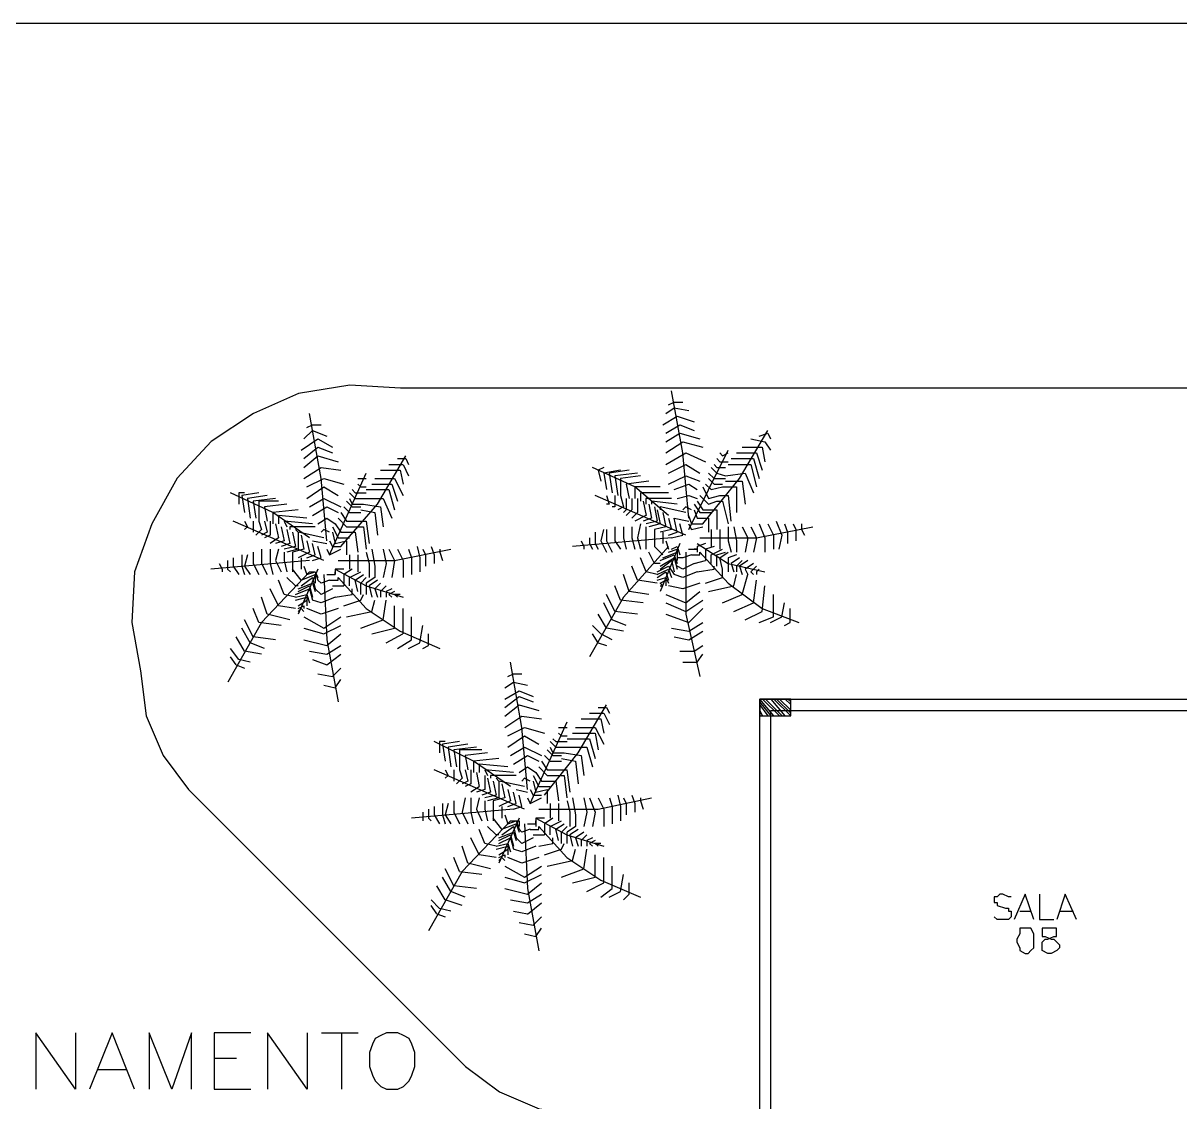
# Model space of a CAD drawing. Header units: millimetres. Extents: x -369 to -70, y -1414 to -1185.
# Drawn here: x -255.47 to -241.63, y -1275.15 to -1262.24 of the extents above; entities that cross this region are included whole.
import ezdxf

# ---------------------------------------------------------------- set-up
doc = ezdxf.new("R2010")
doc.units = ezdxf.units.MM
doc.header["$MEASUREMENT"] = 0
for name, color, linetype in [('10', 10, 'Continuous'), ('12', 12, 'Continuous'), ('2', 2, 'Continuous'), ('50', 50, 'Continuous'), ('64', 64, 'Continuous')]:
    doc.layers.add(name, color=color, linetype=linetype)

msp = doc.modelspace()

# ---------------------------------------------------------------- linework, layer by layer
at = {"layer": '10'}
for points in [[(-246.66, -1270.33), (-240.365, -1270.33)], [(-246.656, -1293.033), (-246.656, -1270.33)], [(-246.524, -1275.473), (-246.524, -1270.466)], [(-246.524, -1270.466), (-240.533, -1270.466)]]:
    msp.add_lwpolyline(points, dxfattribs=at)
at = {"layer": '12'}
for points in [[(-246.488, -1270.53), (-246.656, -1270.33)], [(-246.284, -1270.53), (-246.284, -1270.33), (-246.656, -1270.33), (-246.656, -1270.53), (-246.284, -1270.53)], [(-246.42, -1270.53), (-246.624, -1270.33)], [(-246.388, -1270.53), (-246.588, -1270.33)], [(-246.352, -1270.53), (-246.52, -1270.33)], [(-246.284, -1270.53), (-246.488, -1270.33)], [(-246.284, -1270.498), (-246.456, -1270.33)], [(-246.284, -1270.462), (-246.42, -1270.33)], [(-246.284, -1270.394), (-246.352, -1270.33)], [(-246.284, -1270.362), (-246.32, -1270.33)], [(-246.52, -1270.53), (-246.656, -1270.362)], [(-246.556, -1270.53), (-246.656, -1270.394)], [(-246.624, -1270.53), (-246.656, -1270.462)], [(-246.656, -1270.53), (-246.656, -1270.498)]]:
    msp.add_lwpolyline(points, dxfattribs=at)
at = {"layer": '2'}
for points in [[(-257.078, -1262.241), (-226.694, -1262.241)], [(-226.694, -1266.609), (-250.956, -1266.609), (-250.956, -1266.609), (-251.563, -1266.573), (-252.175, -1266.673), (-252.714, -1266.913), (-253.222, -1267.249), (-253.629, -1267.688), (-253.933, -1268.232), (-254.137, -1268.807), (-254.169, -1269.415), (-254.069, -1269.99)], [(-254.069, -1269.99), (-254.001, -1270.53), (-253.797, -1271.005), (-253.493, -1271.413)], [(-250.176, -1274.726), (-253.493, -1271.413)], [(-250.176, -1274.726), (-249.769, -1275.03), (-249.297, -1275.234), (-248.754, -1275.302)]]:
    msp.add_lwpolyline(points, dxfattribs=at)
at = {"layer": '50'}
for points in [[(-243.646, -1272.696), (-243.678, -1272.696), (-243.746, -1272.664), (-243.782, -1272.664), (-243.814, -1272.696), (-243.85, -1272.696), (-243.85, -1272.732), (-243.85, -1272.764), (-243.814, -1272.764), (-243.814, -1272.8), (-243.714, -1272.832), (-243.678, -1272.832), (-243.678, -1272.868), (-243.646, -1272.868), (-243.646, -1272.936), (-243.678, -1272.968), (-243.746, -1272.968), (-243.782, -1272.968), (-243.814, -1272.968), (-243.85, -1272.936)], [(-243.375, -1272.968), (-243.479, -1272.664), (-243.479, -1272.664), (-243.61, -1272.968)], [(-243.307, -1272.664), (-243.307, -1272.968), (-243.139, -1272.968)], [(-242.867, -1272.968), (-243.003, -1272.664), (-243.003, -1272.664), (-243.103, -1272.968)], [(-243.546, -1272.868), (-243.411, -1272.868)], [(-243.071, -1272.868), (-242.903, -1272.868)], [(-243.479, -1273.072), (-243.546, -1273.072), (-243.546, -1273.14), (-243.578, -1273.203), (-243.578, -1273.239), (-243.546, -1273.307), (-243.546, -1273.339), (-243.479, -1273.375), (-243.443, -1273.375), (-243.411, -1273.339), (-243.375, -1273.307), (-243.375, -1273.239), (-243.375, -1273.203), (-243.375, -1273.14), (-243.411, -1273.072), (-243.443, -1273.072), (-243.479, -1273.072)], [(-243.207, -1273.072), (-243.275, -1273.072), (-243.275, -1273.104), (-243.275, -1273.14), (-243.275, -1273.171), (-243.239, -1273.171), (-243.171, -1273.203), (-243.139, -1273.203), (-243.103, -1273.239), (-243.071, -1273.271), (-243.071, -1273.307), (-243.103, -1273.339), (-243.171, -1273.375), (-243.207, -1273.375), (-243.275, -1273.339), (-243.275, -1273.307), (-243.275, -1273.271), (-243.275, -1273.239), (-243.239, -1273.203), (-243.207, -1273.203), (-243.139, -1273.171), (-243.107, -1273.171), (-243.107, -1273.14), (-243.107, -1273.104), (-243.107, -1273.072), (-243.171, -1273.072), (-243.207, -1273.072)], [(-254.844, -1274.322), (-254.844, -1274.998), (-254.844, -1274.998), (-255.32, -1274.322), (-255.32, -1274.322), (-255.32, -1274.998)], [(-254.137, -1274.998), (-254.405, -1274.322), (-254.405, -1274.322), (-254.676, -1274.998)], [(-253.457, -1274.998), (-253.457, -1274.322), (-253.457, -1274.322), (-253.693, -1274.998), (-253.693, -1274.998), (-253.965, -1274.322), (-253.965, -1274.322), (-253.965, -1274.998)], [(-252.746, -1274.322), (-253.186, -1274.322), (-253.186, -1274.322), (-253.186, -1274.998)], [(-252.071, -1274.322), (-252.071, -1274.998), (-252.071, -1274.998), (-252.546, -1274.322), (-252.546, -1274.322), (-252.546, -1274.998)], [(-251.903, -1274.322), (-251.463, -1274.322)], [(-251.663, -1274.322), (-251.663, -1274.998)], [(-251.124, -1274.322), (-251.192, -1274.354), (-251.259, -1274.39), (-251.291, -1274.458), (-251.327, -1274.558), (-251.327, -1274.726), (-251.291, -1274.83), (-251.259, -1274.898), (-251.192, -1274.966), (-251.124, -1274.998), (-250.988, -1274.998), (-250.92, -1274.966), (-250.852, -1274.898), (-250.82, -1274.83), (-250.784, -1274.726), (-250.784, -1274.558), (-250.82, -1274.458), (-250.852, -1274.39), (-250.92, -1274.354), (-250.988, -1274.322), (-251.124, -1274.322)], [(-253.186, -1274.626), (-252.918, -1274.626)], [(-254.576, -1274.762), (-254.237, -1274.762)], [(-253.186, -1274.998), (-252.746, -1274.998)]]:
    msp.add_lwpolyline(points, dxfattribs=at)
at = {"layer": '64'}
for points in [[(-247.507, -1268.164), (-247.575, -1267.385), (-247.711, -1266.641)], [(-247.779, -1266.913), (-247.679, -1266.845), (-247.507, -1266.877)], [(-247.747, -1266.809), (-247.679, -1266.777), (-247.679, -1266.777), (-247.575, -1266.777)], [(-251.839, -1268.436), (-251.907, -1267.692), (-252.043, -1266.913)], [(-247.815, -1267.049), (-247.643, -1266.945)], [(-247.643, -1266.945), (-247.443, -1267.013)], [(-252.111, -1267.217), (-252.007, -1267.117), (-251.839, -1267.185)], [(-252.075, -1267.081), (-252.007, -1267.049), (-252.007, -1267.049), (-251.907, -1267.049)], [(-247.779, -1267.149), (-247.611, -1267.049)], [(-247.779, -1267.253), (-247.611, -1267.149)], [(-247.611, -1267.049), (-247.443, -1267.117)], [(-247.611, -1267.149), (-247.375, -1267.217)], [(-247.339, -1268.232), (-246.899, -1267.692), (-246.56, -1267.117)], [(-246.664, -1267.185), (-246.56, -1267.149)], [(-246.56, -1267.149), (-246.528, -1267.217)], [(-252.143, -1267.353), (-251.943, -1267.217)], [(-251.943, -1267.217), (-251.771, -1267.317)], [(-247.779, -1267.385), (-247.575, -1267.253)], [(-247.575, -1267.253), (-247.339, -1267.317)], [(-246.764, -1267.217), (-246.596, -1267.253)], [(-246.596, -1267.253), (-246.528, -1267.353)], [(-252.111, -1267.453), (-251.943, -1267.317)], [(-252.111, -1267.557), (-251.943, -1267.421)], [(-251.943, -1267.317), (-251.771, -1267.385)], [(-251.943, -1267.421), (-251.703, -1267.489)], [(-251.671, -1268.504), (-251.232, -1267.996), (-250.892, -1267.421)], [(-247.779, -1267.521), (-247.543, -1267.385)], [(-247.543, -1267.385), (-247.307, -1267.489)], [(-247.507, -1268.3), (-247.035, -1267.353)], [(-247.135, -1267.385), (-247.103, -1267.421)], [(-247.103, -1267.421), (-247.035, -1267.385)], [(-246.935, -1267.385), (-246.696, -1267.385)], [(-246.867, -1267.317), (-246.628, -1267.317)], [(-246.696, -1267.385), (-246.628, -1267.589)], [(-246.628, -1267.317), (-246.596, -1267.489)], [(-252.111, -1267.692), (-251.907, -1267.557)], [(-251.907, -1267.557), (-251.671, -1267.589)], [(-251.096, -1267.521), (-250.928, -1267.521)], [(-250.992, -1267.453), (-250.892, -1267.453)], [(-250.924, -1267.521), (-250.86, -1267.657)], [(-250.892, -1267.453), (-250.86, -1267.521)], [(-247.747, -1268.132), (-248.15, -1267.792), (-248.658, -1267.557)], [(-248.522, -1267.557), (-248.59, -1267.589), (-248.59, -1267.589), (-248.558, -1267.724)], [(-247.747, -1267.625), (-247.543, -1267.521)], [(-247.543, -1267.521), (-247.375, -1267.625)], [(-247.239, -1267.557), (-247.171, -1267.625)], [(-247.203, -1267.521), (-247.171, -1267.557)], [(-247.171, -1267.453), (-247.135, -1267.489)], [(-247.171, -1267.557), (-247.067, -1267.557)], [(-247.135, -1267.489), (-247.035, -1267.489)], [(-247.035, -1267.521), (-246.764, -1267.521)], [(-246.999, -1267.453), (-246.732, -1267.453)], [(-246.764, -1267.521), (-246.696, -1267.792)], [(-246.732, -1267.453), (-246.664, -1267.692)], [(-252.075, -1267.792), (-251.875, -1267.692)], [(-251.875, -1267.692), (-251.635, -1267.76)], [(-251.807, -1268.604), (-251.367, -1267.625)], [(-251.467, -1267.692), (-251.431, -1267.692)], [(-251.431, -1267.692), (-251.367, -1267.692)], [(-251.263, -1267.692), (-251.028, -1267.692)], [(-251.196, -1267.589), (-250.96, -1267.589)], [(-251.028, -1267.692), (-250.924, -1267.892)], [(-250.96, -1267.589), (-250.924, -1267.76)], [(-248.322, -1267.589), (-248.522, -1267.625)], [(-248.522, -1267.625), (-248.49, -1267.824)], [(-248.218, -1267.589), (-248.458, -1267.625)], [(-248.458, -1267.625), (-248.422, -1267.86)], [(-248.118, -1267.625), (-248.39, -1267.657)], [(-248.39, -1267.657), (-248.354, -1267.892)], [(-248.082, -1267.657), (-248.322, -1267.692), (-248.322, -1267.692), (-248.322, -1267.892)], [(-247.747, -1267.76), (-247.543, -1267.657)], [(-247.543, -1267.657), (-247.375, -1267.724)], [(-247.271, -1267.625), (-247.203, -1267.692)], [(-247.271, -1267.692), (-247.203, -1267.76)], [(-247.203, -1267.692), (-247.067, -1267.692)], [(-247.171, -1267.625), (-247.067, -1267.657)], [(-247.067, -1267.657), (-246.832, -1267.625)], [(-246.832, -1267.625), (-246.732, -1267.86)], [(-252.075, -1267.928), (-251.875, -1267.792)], [(-251.875, -1267.792), (-251.703, -1267.892)], [(-251.535, -1267.824), (-251.499, -1267.86)], [(-251.467, -1267.76), (-251.431, -1267.792)], [(-251.431, -1267.792), (-251.367, -1267.792)], [(-251.367, -1267.824), (-251.096, -1267.824)], [(-251.299, -1267.76), (-251.06, -1267.76)], [(-251.096, -1267.824), (-251.028, -1268.064)], [(-251.06, -1267.76), (-250.992, -1267.96)], [(-247.982, -1267.724), (-248.254, -1267.76), (-248.254, -1267.76), (-248.218, -1267.928)], [(-248.15, -1267.792), (-248.15, -1267.928)], [(-247.847, -1267.792), (-248.15, -1267.792)], [(-247.679, -1267.824), (-247.507, -1267.76)], [(-247.507, -1267.76), (-247.407, -1267.824)], [(-247.339, -1267.792), (-247.271, -1267.928)], [(-247.307, -1267.76), (-247.239, -1267.824)], [(-247.239, -1267.824), (-247.103, -1267.792)], [(-247.203, -1267.76), (-247.103, -1267.76)], [(-247.103, -1267.792), (-246.935, -1267.792)], [(-247.067, -1267.724), (-246.867, -1267.724)], [(-246.935, -1267.792), (-246.935, -1268.096)], [(-246.867, -1267.724), (-246.832, -1267.996)], [(-252.043, -1268.4), (-252.482, -1268.096), (-252.99, -1267.86)], [(-252.822, -1267.86), (-252.89, -1267.86), (-252.89, -1267.86), (-252.89, -1267.996)], [(-252.65, -1267.86), (-252.854, -1267.892)], [(-252.854, -1267.892), (-252.822, -1268.096)], [(-252.55, -1267.892), (-252.786, -1267.928)], [(-252.786, -1267.928), (-252.754, -1268.164)], [(-252.45, -1267.928), (-252.718, -1267.96)], [(-252.718, -1267.96), (-252.686, -1268.164)], [(-252.414, -1267.96), (-252.65, -1267.96), (-252.65, -1267.96), (-252.65, -1268.2)], [(-252.315, -1267.996), (-252.582, -1268.028), (-252.582, -1268.028), (-252.55, -1268.2)], [(-252.043, -1268.028), (-251.875, -1267.928)], [(-251.875, -1267.928), (-251.671, -1268.028)], [(-251.603, -1267.96), (-251.535, -1268.028)], [(-251.567, -1267.86), (-251.499, -1267.928)], [(-251.567, -1267.928), (-251.535, -1267.996)], [(-251.535, -1267.996), (-251.399, -1267.996)], [(-251.499, -1267.86), (-251.367, -1267.86)], [(-251.499, -1267.928), (-251.399, -1267.928)], [(-251.399, -1267.928), (-251.164, -1267.928)], [(-251.399, -1267.996), (-251.196, -1268.028)], [(-251.164, -1267.928), (-251.06, -1268.164)], [(-247.543, -1268.368), (-248.626, -1267.892)], [(-248.49, -1267.892), (-248.458, -1267.996), (-248.458, -1267.996), (-248.49, -1267.996)], [(-248.39, -1267.892), (-248.39, -1268.028), (-248.39, -1268.028), (-248.422, -1268.028)], [(-248.322, -1267.892), (-248.286, -1268.028)], [(-248.254, -1267.928), (-248.254, -1268.064)], [(-248.186, -1267.928), (-248.186, -1268.064)], [(-248.118, -1267.928), (-248.118, -1268.096)], [(-248.082, -1267.86), (-248.082, -1267.96)], [(-247.747, -1267.86), (-248.082, -1267.86)], [(-248.05, -1267.96), (-248.014, -1268.132)], [(-248.018, -1267.928), (-248.018, -1267.996)], [(-247.711, -1267.928), (-248.018, -1267.928)], [(-247.982, -1267.996), (-247.95, -1268.164)], [(-247.95, -1267.96), (-247.95, -1267.996)], [(-247.643, -1267.996), (-247.95, -1267.96)], [(-247.643, -1267.928), (-247.507, -1267.892)], [(-247.507, -1267.892), (-247.407, -1267.928)], [(-247.443, -1267.996), (-247.375, -1268.096)], [(-247.407, -1267.96), (-247.339, -1268.064)], [(-247.375, -1267.892), (-247.271, -1267.996)], [(-247.271, -1267.928), (-247.135, -1267.892)], [(-247.271, -1267.996), (-247.171, -1267.96)], [(-247.171, -1267.96), (-247.103, -1267.96)], [(-247.135, -1267.892), (-247.035, -1267.892)], [(-247.103, -1267.96), (-247.035, -1268.232)], [(-247.035, -1267.892), (-247.003, -1268.2)], [(-252.179, -1268.064), (-252.482, -1268.096)], [(-252.482, -1268.096), (-252.482, -1268.232)], [(-252.414, -1268.132), (-252.414, -1268.232)], [(-252.075, -1268.164), (-252.414, -1268.132)], [(-252.007, -1268.132), (-251.839, -1268.028)], [(-251.839, -1268.028), (-251.703, -1268.096)], [(-251.671, -1268.096), (-251.603, -1268.2)], [(-251.635, -1268.028), (-251.567, -1268.096)], [(-251.567, -1268.096), (-251.431, -1268.096)], [(-251.535, -1268.028), (-251.431, -1268.028)], [(-251.431, -1268.064), (-251.263, -1268.096)], [(-251.263, -1268.096), (-251.232, -1268.368)], [(-251.196, -1268.028), (-251.164, -1268.268)], [(-248.286, -1268.028), (-248.354, -1268.064)], [(-248.254, -1268.064), (-248.286, -1268.096)], [(-248.186, -1268.064), (-248.254, -1268.132)], [(-248.118, -1268.096), (-248.186, -1268.164)], [(-248.018, -1268.132), (-248.15, -1268.2)], [(-247.915, -1268.028), (-247.883, -1268.2)], [(-247.815, -1268.096), (-247.779, -1268.268), (-247.915, -1268.3)], [(-247.883, -1268.064), (-247.847, -1268.232)], [(-247.847, -1268.028), (-247.847, -1268.064)], [(-247.543, -1268.096), (-247.847, -1268.028)], [(-247.543, -1268.028), (-247.575, -1268.064)], [(-247.475, -1268.064), (-247.543, -1268.028)], [(-247.511, -1268.132), (-247.475, -1268.232)], [(-247.443, -1268.064), (-247.407, -1268.164)], [(-247.375, -1268.096), (-247.239, -1268.096)], [(-247.339, -1268.064), (-247.239, -1268.064)], [(-247.239, -1268.064), (-247.171, -1268.064)], [(-247.171, -1268.064), (-247.171, -1268.3)], [(-251.875, -1268.672), (-252.958, -1268.2)], [(-252.822, -1268.2), (-252.786, -1268.268), (-252.786, -1268.268), (-252.822, -1268.3)], [(-252.718, -1268.2), (-252.718, -1268.3), (-252.718, -1268.3), (-252.718, -1268.332)], [(-252.65, -1268.2), (-252.618, -1268.3)], [(-252.582, -1268.2), (-252.55, -1268.332)], [(-252.514, -1268.2), (-252.514, -1268.368)], [(-252.45, -1268.232), (-252.414, -1268.4)], [(-252.382, -1268.268), (-252.346, -1268.436)], [(-252.346, -1268.2), (-252.315, -1268.268)], [(-252.007, -1268.232), (-252.346, -1268.2)], [(-252.279, -1268.268), (-252.279, -1268.3)], [(-251.975, -1268.268), (-252.279, -1268.268)], [(-251.943, -1268.232), (-251.839, -1268.164)], [(-251.839, -1268.164), (-251.739, -1268.232)], [(-251.771, -1268.268), (-251.703, -1268.4)], [(-251.739, -1268.232), (-251.671, -1268.332)], [(-251.703, -1268.164), (-251.603, -1268.268)], [(-251.603, -1268.2), (-251.467, -1268.2)], [(-251.603, -1268.268), (-251.499, -1268.268)], [(-251.499, -1268.268), (-251.399, -1268.268)], [(-251.467, -1268.2), (-251.367, -1268.2)], [(-251.399, -1268.268), (-251.367, -1268.536)], [(-251.367, -1268.2), (-251.331, -1268.468)], [(-248.39, -1268.268), (-248.39, -1268.436)], [(-248.286, -1268.268), (-248.286, -1268.4)], [(-248.186, -1268.268), (-248.186, -1268.4)], [(-248.082, -1268.232), (-248.118, -1268.4)], [(-247.95, -1268.164), (-248.05, -1268.2)], [(-248.018, -1268.268), (-248.018, -1268.368), (-248.018, -1268.368), (-248.018, -1268.536)], [(-247.883, -1268.2), (-248.014, -1268.232)], [(-247.847, -1268.232), (-247.982, -1268.268)], [(-247.747, -1268.164), (-247.711, -1268.3), (-247.711, -1268.3), (-247.847, -1268.332)], [(-247.643, -1268.332), (-247.679, -1268.164)], [(-247.679, -1268.164), (-247.507, -1268.2)], [(-247.575, -1268.368), (-247.611, -1268.232)], [(-247.511, -1268.232), (-247.475, -1268.3), (-247.339, -1268.268)], [(-247.475, -1268.232), (-247.339, -1268.232)], [(-247.407, -1268.164), (-247.271, -1268.164)], [(-247.375, -1268.4), (-246.696, -1268.4), (-246.02, -1268.268)], [(-247.271, -1268.164), (-247.271, -1268.332)], [(-247.035, -1268.268), (-247.035, -1268.436)], [(-246.967, -1268.268), (-246.935, -1268.436)], [(-246.867, -1268.268), (-246.8, -1268.4), (-246.8, -1268.4), (-246.832, -1268.572)], [(-246.764, -1268.268), (-246.696, -1268.4), (-246.696, -1268.4), (-246.732, -1268.572)], [(-246.664, -1268.232), (-246.596, -1268.4), (-246.596, -1268.4), (-246.596, -1268.572)], [(-246.56, -1268.232), (-246.492, -1268.368)], [(-246.46, -1268.2), (-246.392, -1268.368), (-246.428, -1268.536)], [(-246.36, -1268.232), (-246.324, -1268.332)], [(-246.256, -1268.232), (-246.224, -1268.3), (-246.224, -1268.436)], [(-246.156, -1268.232), (-246.156, -1268.3), (-246.156, -1268.3), (-246.12, -1268.368)], [(-252.618, -1268.3), (-252.686, -1268.368)], [(-252.55, -1268.332), (-252.618, -1268.368)], [(-252.514, -1268.368), (-252.582, -1268.4)], [(-252.414, -1268.4), (-252.514, -1268.468)], [(-252.315, -1268.3), (-252.279, -1268.468)], [(-252.247, -1268.332), (-252.211, -1268.504)], [(-252.143, -1268.368), (-252.111, -1268.536), (-252.247, -1268.572)], [(-252.179, -1268.332), (-252.211, -1268.3)], [(-252.179, -1268.332), (-252.179, -1268.536)], [(-251.875, -1268.4), (-252.179, -1268.332)], [(-251.875, -1268.3), (-251.907, -1268.332)], [(-251.807, -1268.332), (-251.875, -1268.3)], [(-251.771, -1268.332), (-251.739, -1268.468)], [(-251.703, -1268.4), (-251.567, -1268.4)], [(-251.671, -1268.332), (-251.535, -1268.332)], [(-251.535, -1268.332), (-251.499, -1268.332)], [(-251.499, -1268.332), (-251.467, -1268.572)], [(-247.711, -1268.4), (-248.898, -1268.504)], [(-248.694, -1268.4), (-248.694, -1268.468), (-248.658, -1268.536)], [(-248.626, -1268.332), (-248.626, -1268.468)], [(-248.526, -1268.3), (-248.558, -1268.436)], [(-248.49, -1268.3), (-248.49, -1268.436)], [(-248.286, -1268.4), (-248.254, -1268.536)], [(-248.186, -1268.4), (-248.15, -1268.536)], [(-248.118, -1268.4), (-248.082, -1268.536)], [(-247.915, -1268.3), (-247.915, -1268.4)], [(-247.915, -1268.4), (-247.915, -1268.504)], [(-247.815, -1268.332), (-247.815, -1268.4)], [(-247.815, -1268.4), (-247.815, -1268.468)], [(-247.747, -1268.368), (-247.643, -1268.332)], [(-247.711, -1268.4), (-247.575, -1268.368)], [(-247.239, -1268.3), (-247.239, -1268.436)], [(-247.135, -1268.3), (-247.135, -1268.436)], [(-246.492, -1268.368), (-246.492, -1268.536)], [(-246.324, -1268.332), (-246.324, -1268.468)], [(-252.618, -1268.536), (-252.618, -1268.708)], [(-252.514, -1268.536), (-252.514, -1268.708)], [(-252.346, -1268.436), (-252.45, -1268.468)], [(-252.414, -1268.536), (-252.45, -1268.672)], [(-252.279, -1268.468), (-252.382, -1268.504)], [(-252.211, -1268.504), (-252.346, -1268.536)], [(-252.179, -1268.536), (-252.315, -1268.572)], [(-252.075, -1268.436), (-252.043, -1268.572), (-252.043, -1268.572), (-252.179, -1268.64)], [(-252.007, -1268.436), (-251.839, -1268.468)], [(-251.975, -1268.604), (-252.007, -1268.468)], [(-251.907, -1268.64), (-251.943, -1268.504)], [(-251.839, -1268.536), (-251.807, -1268.604), (-251.671, -1268.536)], [(-251.807, -1268.436), (-251.771, -1268.504)], [(-251.771, -1268.504), (-251.671, -1268.504)], [(-251.739, -1268.468), (-251.603, -1268.436)], [(-251.703, -1268.672), (-251.028, -1268.672), (-250.352, -1268.536)], [(-251.603, -1268.436), (-251.603, -1268.604)], [(-251.299, -1268.536), (-251.263, -1268.74)], [(-251.164, -1268.536), (-251.128, -1268.708), (-251.128, -1268.708), (-251.164, -1268.875)], [(-251.096, -1268.536), (-251.028, -1268.672), (-251.028, -1268.672), (-251.06, -1268.875)], [(-250.992, -1268.536), (-250.924, -1268.672), (-250.924, -1268.672), (-250.924, -1268.875)], [(-250.86, -1268.536), (-250.824, -1268.64)], [(-250.756, -1268.504), (-250.724, -1268.64), (-250.724, -1268.807)], [(-250.688, -1268.536), (-250.656, -1268.604)], [(-250.588, -1268.504), (-250.552, -1268.604), (-250.552, -1268.708)], [(-250.484, -1268.536), (-250.484, -1268.572), (-250.484, -1268.572), (-250.452, -1268.672)], [(-248.794, -1268.436), (-248.762, -1268.504), (-248.762, -1268.504), (-248.762, -1268.536)], [(-247.747, -1268.504), (-248.286, -1269.111), (-248.694, -1269.823)], [(-248.626, -1268.468), (-248.59, -1268.536)], [(-248.558, -1268.436), (-248.49, -1268.572)], [(-248.49, -1268.436), (-248.422, -1268.572)], [(-248.39, -1268.436), (-248.322, -1268.536)], [(-247.815, -1268.604), (-247.915, -1268.504)], [(-247.611, -1268.468), (-247.847, -1269.043)], [(-247.779, -1268.436), (-247.747, -1268.536)], [(-247.747, -1268.572), (-247.643, -1268.536)], [(-247.711, -1268.536), (-247.643, -1268.504)], [(-247.643, -1268.504), (-247.611, -1268.604)], [(-247.643, -1268.536), (-247.643, -1268.64)], [(-247.511, -1268.536), (-247.407, -1268.536), (-247.407, -1268.536), (-247.443, -1268.536)], [(-247.307, -1268.468), (-247.407, -1268.504)], [(-247.407, -1268.468), (-247.035, -1268.708), (-246.596, -1268.807)], [(-247.407, -1268.504), (-247.407, -1268.572)], [(-247.203, -1268.504), (-247.307, -1268.536), (-247.307, -1268.536), (-247.307, -1268.64), (-247.307, -1268.64), (-247.307, -1268.672)], [(-247.239, -1268.436), (-247.239, -1268.504)], [(-247.239, -1268.604), (-247.103, -1268.536)], [(-247.135, -1268.436), (-247.135, -1268.536)], [(-247.035, -1268.436), (-246.999, -1268.572)], [(-246.935, -1268.436), (-246.935, -1268.572)], [(-252.043, -1268.672), (-253.226, -1268.775)], [(-253.026, -1268.672), (-253.026, -1268.775), (-252.99, -1268.807)], [(-252.958, -1268.64), (-252.958, -1268.74)], [(-252.854, -1268.604), (-252.854, -1268.74)], [(-252.786, -1268.604), (-252.822, -1268.74)], [(-252.718, -1268.572), (-252.718, -1268.708)], [(-252.45, -1268.672), (-252.382, -1268.807)], [(-252.346, -1268.572), (-252.346, -1268.672), (-252.346, -1268.672), (-252.315, -1268.807)], [(-252.247, -1268.572), (-252.247, -1268.672)], [(-252.247, -1268.672), (-252.247, -1268.807)], [(-252.143, -1268.64), (-252.143, -1268.672)], [(-252.143, -1268.672), (-252.143, -1268.775)], [(-252.075, -1268.64), (-251.975, -1268.604)], [(-252.007, -1268.672), (-251.907, -1268.64)], [(-251.567, -1268.604), (-251.567, -1268.74)], [(-251.467, -1268.604), (-251.467, -1268.708)], [(-251.367, -1268.572), (-251.331, -1268.708)], [(-250.824, -1268.64), (-250.824, -1268.839)], [(-250.656, -1268.604), (-250.656, -1268.74)], [(-248.014, -1268.807), (-248.082, -1268.64)], [(-247.915, -1268.708), (-247.982, -1268.572)], [(-247.847, -1268.672), (-247.679, -1268.604)], [(-247.847, -1268.74), (-247.679, -1268.64), (-247.679, -1268.64), (-247.643, -1268.775)], [(-247.847, -1268.775), (-247.711, -1268.672), (-247.711, -1268.672), (-247.679, -1268.807)], [(-247.815, -1268.64), (-247.643, -1268.572)], [(-247.679, -1268.604), (-247.643, -1268.708)], [(-247.643, -1268.572), (-247.643, -1268.672)], [(-247.575, -1268.64), (-247.643, -1268.64)], [(-247.475, -1268.604), (-247.575, -1268.64)], [(-247.543, -1268.572), (-247.543, -1269.315), (-247.375, -1270.058)], [(-247.475, -1268.604), (-247.375, -1268.604)], [(-247.443, -1268.708), (-247.307, -1268.672)], [(-247.375, -1268.604), (-247.375, -1268.572)], [(-247.375, -1268.572), (-247.035, -1268.943), (-246.628, -1269.247), (-246.188, -1269.415)], [(-247.239, -1268.708), (-247.239, -1268.604)], [(-247.171, -1268.604), (-247.067, -1268.572)], [(-247.171, -1268.74), (-247.171, -1268.604)], [(-247.135, -1268.64), (-247.035, -1268.572)], [(-247.103, -1268.775), (-247.135, -1268.64)], [(-246.935, -1268.604), (-247.035, -1268.64)], [(-247.035, -1268.64), (-247.035, -1268.807)], [(-246.899, -1268.64), (-246.999, -1268.708)], [(-246.867, -1268.672), (-246.935, -1268.74)], [(-246.8, -1268.672), (-246.899, -1268.74), (-246.899, -1268.74), (-246.867, -1268.839)], [(-253.126, -1268.708), (-253.09, -1268.775), (-253.09, -1268.775), (-253.09, -1268.807)], [(-252.043, -1268.807), (-252.618, -1269.415), (-253.022, -1270.126)], [(-252.958, -1268.74), (-252.89, -1268.839)], [(-252.854, -1268.74), (-252.822, -1268.839)], [(-252.822, -1268.74), (-252.754, -1268.839)], [(-252.718, -1268.708), (-252.65, -1268.839)], [(-252.618, -1268.708), (-252.55, -1268.839)], [(-252.514, -1268.708), (-252.482, -1268.839)], [(-252.143, -1268.907), (-252.247, -1268.775)], [(-251.943, -1268.775), (-252.179, -1269.315)], [(-252.111, -1268.74), (-252.075, -1268.839)], [(-252.075, -1268.839), (-251.975, -1268.807)], [(-252.043, -1268.807), (-251.975, -1268.807)], [(-251.975, -1268.807), (-251.943, -1268.907)], [(-251.975, -1268.807), (-251.943, -1268.875)], [(-251.739, -1268.775), (-251.739, -1268.839), (-251.739, -1268.807)], [(-251.635, -1268.775), (-251.739, -1268.775)], [(-251.739, -1268.775), (-251.367, -1268.975), (-250.924, -1269.111)], [(-251.535, -1268.775), (-251.635, -1268.839), (-251.635, -1268.839), (-251.635, -1268.943), (-251.635, -1268.943), (-251.635, -1268.975)], [(-251.567, -1268.74), (-251.567, -1268.775)], [(-251.567, -1268.875), (-251.431, -1268.807)], [(-251.467, -1268.708), (-251.467, -1268.807)], [(-251.331, -1268.708), (-251.331, -1268.875)], [(-251.263, -1268.74), (-251.263, -1268.875)], [(-248.118, -1268.907), (-248.186, -1268.74)], [(-247.883, -1268.839), (-248.014, -1268.807)], [(-247.847, -1268.708), (-247.915, -1268.708)], [(-247.883, -1268.807), (-247.747, -1268.74)], [(-247.883, -1268.839), (-247.747, -1268.775)], [(-247.883, -1268.875), (-247.779, -1268.807)], [(-247.779, -1268.807), (-247.747, -1268.907)], [(-247.747, -1268.74), (-247.679, -1268.839)], [(-247.747, -1268.775), (-247.711, -1268.875)], [(-247.575, -1268.775), (-247.643, -1268.74)], [(-247.443, -1268.708), (-247.575, -1268.775)], [(-247.407, -1268.807), (-247.575, -1268.875)], [(-247.407, -1268.807), (-247.203, -1268.775), (-247.203, -1268.775), (-247.203, -1268.74)], [(-247.103, -1268.875), (-247.103, -1268.775)], [(-246.999, -1268.708), (-246.967, -1268.807)], [(-246.935, -1268.74), (-246.935, -1268.807)], [(-246.732, -1268.708), (-246.832, -1268.775), (-246.8, -1268.839)], [(-246.696, -1268.74), (-246.764, -1268.807)], [(-246.764, -1268.807), (-246.732, -1268.839)], [(-246.664, -1268.775), (-246.696, -1268.807), (-246.696, -1268.807), (-246.696, -1268.839)], [(-252.346, -1269.079), (-252.414, -1268.907)], [(-252.211, -1268.975), (-252.315, -1268.875)], [(-252.179, -1269.011), (-252.007, -1268.943), (-252.007, -1268.943), (-251.975, -1269.043)], [(-252.143, -1268.907), (-251.975, -1268.839)], [(-252.143, -1268.975), (-252.007, -1268.875)], [(-252.007, -1268.875), (-251.975, -1269.011)], [(-251.975, -1268.839), (-251.975, -1268.943)], [(-251.907, -1268.943), (-251.943, -1268.907)], [(-251.807, -1268.907), (-251.907, -1268.943)], [(-251.875, -1268.839), (-251.839, -1269.619), (-251.703, -1270.362)], [(-251.839, -1268.839), (-251.739, -1268.839)], [(-251.807, -1268.907), (-251.703, -1268.907)], [(-251.703, -1268.907), (-251.703, -1268.875)], [(-251.703, -1268.875), (-251.367, -1269.247), (-250.96, -1269.519), (-250.484, -1269.723)], [(-251.567, -1268.975), (-251.567, -1268.875)], [(-251.499, -1268.907), (-251.399, -1268.839)], [(-251.467, -1269.043), (-251.499, -1268.907)], [(-251.431, -1268.943), (-251.367, -1268.875)], [(-251.431, -1269.079), (-251.431, -1268.943)], [(-251.263, -1268.875), (-251.367, -1268.943)], [(-251.367, -1268.943), (-251.367, -1269.079)], [(-251.232, -1268.907), (-251.331, -1268.975)], [(-251.196, -1268.943), (-251.263, -1269.011)], [(-248.218, -1269.043), (-248.286, -1268.839)], [(-247.883, -1268.943), (-248.118, -1268.907)], [(-247.883, -1268.907), (-247.779, -1268.875)], [(-247.847, -1268.943), (-247.779, -1268.907)], [(-247.815, -1268.975), (-247.847, -1268.943)], [(-247.779, -1268.875), (-247.747, -1268.943)], [(-247.779, -1268.907), (-247.779, -1268.975)], [(-247.575, -1268.875), (-247.679, -1268.839)], [(-247.375, -1268.943), (-247.575, -1269.011)], [(-247.307, -1268.943), (-247.103, -1268.875)], [(-246.967, -1268.975), (-246.935, -1268.839)], [(-246.867, -1269.079), (-246.8, -1268.839)], [(-246.732, -1269.179), (-246.696, -1268.907)], [(-252.414, -1269.215), (-252.514, -1269.011)], [(-252.211, -1269.111), (-252.346, -1269.079)], [(-252.179, -1268.975), (-252.211, -1268.975)], [(-252.211, -1269.079), (-252.043, -1269.011)], [(-252.211, -1269.111), (-252.075, -1269.079)], [(-252.179, -1269.043), (-252.043, -1268.975), (-252.043, -1268.975), (-252.007, -1269.111)], [(-252.075, -1269.079), (-252.043, -1269.179)], [(-252.043, -1269.011), (-252.007, -1269.147)], [(-251.907, -1269.079), (-251.975, -1269.011)], [(-251.771, -1269.011), (-251.907, -1269.079)], [(-251.771, -1268.975), (-251.635, -1268.975)], [(-251.739, -1269.111), (-251.535, -1269.079), (-251.535, -1269.079), (-251.535, -1269.011)], [(-251.431, -1269.147), (-251.399, -1269.079)], [(-251.331, -1268.975), (-251.299, -1269.111)], [(-251.263, -1269.011), (-251.232, -1269.111)], [(-251.128, -1268.975), (-251.196, -1269.043), (-251.196, -1269.043), (-251.196, -1269.111)], [(-251.06, -1269.011), (-251.128, -1269.043), (-251.128, -1269.111)], [(-251.028, -1269.043), (-251.096, -1269.079)], [(-251.096, -1269.079), (-251.06, -1269.111)], [(-250.96, -1269.079), (-251.028, -1269.079), (-251.028, -1269.079), (-250.992, -1269.111)], [(-248.39, -1269.283), (-248.49, -1269.079)], [(-248.322, -1269.147), (-248.39, -1268.975)], [(-247.982, -1269.079), (-248.218, -1269.043)], [(-247.847, -1268.975), (-247.815, -1268.975)], [(-247.779, -1269.079), (-247.543, -1269.179)], [(-247.575, -1269.011), (-247.747, -1268.975)], [(-247.543, -1269.179), (-247.375, -1269.043)], [(-247.271, -1269.043), (-246.967, -1268.975)], [(-247.103, -1269.179), (-246.867, -1269.079)], [(-246.628, -1269.283), (-246.596, -1268.975)], [(-246.492, -1269.347), (-246.492, -1269.079)], [(-252.55, -1269.315), (-252.618, -1269.111)], [(-252.211, -1269.247), (-252.414, -1269.215)], [(-252.211, -1269.147), (-252.075, -1269.111)], [(-252.179, -1269.215), (-252.075, -1269.147)], [(-252.179, -1269.247), (-252.111, -1269.215)], [(-252.111, -1269.215), (-252.111, -1269.247)], [(-252.075, -1269.111), (-252.075, -1269.179)], [(-252.075, -1269.147), (-252.075, -1269.215)], [(-251.907, -1269.179), (-252.007, -1269.147)], [(-251.739, -1269.111), (-251.907, -1269.179)], [(-251.635, -1269.215), (-251.431, -1269.147)], [(-251.299, -1269.283), (-251.263, -1269.147)], [(-251.164, -1269.383), (-251.128, -1269.147)], [(-251.028, -1269.483), (-251.028, -1269.215)], [(-248.422, -1269.383), (-248.522, -1269.179)], [(-248.05, -1269.179), (-248.322, -1269.147)], [(-247.779, -1269.179), (-247.543, -1269.283)], [(-247.543, -1269.283), (-247.339, -1269.147)], [(-246.967, -1269.283), (-246.732, -1269.179)], [(-246.392, -1269.347), (-246.36, -1269.179)], [(-252.65, -1269.415), (-252.718, -1269.247)], [(-252.279, -1269.383), (-252.55, -1269.315)], [(-252.179, -1269.283), (-252.143, -1269.247)], [(-252.143, -1269.247), (-252.111, -1269.283)], [(-252.111, -1269.347), (-251.875, -1269.483)], [(-251.907, -1269.315), (-252.075, -1269.247)], [(-251.703, -1269.247), (-251.907, -1269.315)], [(-251.875, -1269.483), (-251.671, -1269.347)], [(-251.603, -1269.347), (-251.299, -1269.283)], [(-250.924, -1269.551), (-250.924, -1269.247)], [(-250.824, -1269.619), (-250.824, -1269.347)], [(-248.49, -1269.483), (-248.59, -1269.315)], [(-248.118, -1269.315), (-248.39, -1269.283)], [(-247.779, -1269.315), (-247.507, -1269.415)], [(-247.507, -1269.415), (-247.339, -1269.247)], [(-246.832, -1269.383), (-246.628, -1269.283)], [(-246.664, -1269.415), (-246.492, -1269.347)], [(-246.528, -1269.415), (-246.392, -1269.347)], [(-246.292, -1269.415), (-246.292, -1269.247)], [(-252.754, -1269.655), (-252.854, -1269.483)], [(-252.718, -1269.587), (-252.822, -1269.383)], [(-252.382, -1269.451), (-252.65, -1269.415)], [(-252.111, -1269.483), (-251.875, -1269.551)], [(-251.875, -1269.551), (-251.671, -1269.451)], [(-251.431, -1269.483), (-251.164, -1269.383)], [(-251.299, -1269.551), (-251.028, -1269.483)], [(-250.724, -1269.655), (-250.688, -1269.451)], [(-248.558, -1269.551), (-248.658, -1269.451)], [(-248.286, -1269.519), (-248.49, -1269.483)], [(-248.254, -1269.451), (-248.422, -1269.383)], [(-247.711, -1269.483), (-247.507, -1269.519)], [(-247.507, -1269.519), (-247.339, -1269.415)], [(-247.507, -1269.619), (-247.339, -1269.519)], [(-246.36, -1269.451), (-246.292, -1269.415)], [(-252.822, -1269.755), (-252.922, -1269.587)], [(-252.582, -1269.723), (-252.754, -1269.655)], [(-252.45, -1269.619), (-252.718, -1269.587)], [(-252.111, -1269.619), (-251.839, -1269.687)], [(-251.839, -1269.687), (-251.671, -1269.551)], [(-251.128, -1269.655), (-250.928, -1269.551)], [(-250.992, -1269.723), (-250.824, -1269.619)], [(-250.86, -1269.723), (-250.724, -1269.655)], [(-250.62, -1269.687), (-250.62, -1269.551)], [(-248.59, -1269.655), (-248.658, -1269.551)], [(-248.59, -1269.655), (-248.49, -1269.687)], [(-248.422, -1269.619), (-248.558, -1269.551)], [(-247.679, -1269.587), (-247.507, -1269.619)], [(-252.89, -1269.855), (-252.99, -1269.723)], [(-252.618, -1269.791), (-252.822, -1269.755)], [(-252.043, -1269.755), (-251.839, -1269.791)], [(-251.839, -1269.791), (-251.671, -1269.687)], [(-251.839, -1269.922), (-251.671, -1269.791)], [(-250.688, -1269.723), (-250.62, -1269.687)], [(-247.611, -1269.755), (-247.443, -1269.755)], [(-247.443, -1269.755), (-247.339, -1269.687)], [(-247.407, -1269.89), (-247.339, -1269.791)], [(-252.922, -1269.922), (-252.99, -1269.823)], [(-252.922, -1269.922), (-252.822, -1269.958)], [(-252.754, -1269.89), (-252.89, -1269.855)], [(-252.007, -1269.855), (-251.839, -1269.922)], [(-249.437, -1271.413), (-249.505, -1270.67), (-249.641, -1269.89)], [(-247.575, -1269.89), (-247.407, -1269.89)], [(-251.943, -1270.026), (-251.771, -1270.058)], [(-251.771, -1270.058), (-251.671, -1269.958)], [(-249.673, -1270.058), (-249.605, -1270.026), (-249.605, -1270.026), (-249.505, -1270.026)], [(-251.875, -1270.162), (-251.739, -1270.194)], [(-251.739, -1270.194), (-251.671, -1270.094)], [(-249.709, -1270.194), (-249.605, -1270.126), (-249.437, -1270.162)], [(-249.709, -1270.33), (-249.537, -1270.23)], [(-249.709, -1270.43), (-249.537, -1270.298)], [(-249.537, -1270.23), (-249.369, -1270.298)], [(-249.537, -1270.298), (-249.369, -1270.362)], [(-249.709, -1270.534), (-249.537, -1270.398)], [(-249.537, -1270.398), (-249.301, -1270.466)], [(-249.233, -1271.481), (-248.83, -1270.973), (-248.49, -1270.398)], [(-248.59, -1270.43), (-248.49, -1270.43)], [(-248.49, -1270.43), (-248.454, -1270.498)], [(-249.709, -1270.67), (-249.505, -1270.534)], [(-249.505, -1270.534), (-249.269, -1270.566)], [(-249.405, -1271.581), (-248.962, -1270.602)], [(-248.794, -1270.566), (-248.558, -1270.566)], [(-248.694, -1270.498), (-248.522, -1270.498)], [(-248.558, -1270.566), (-248.522, -1270.738)], [(-248.522, -1270.498), (-248.454, -1270.634)], [(-249.673, -1270.77), (-249.473, -1270.67)], [(-249.473, -1270.67), (-249.233, -1270.738)], [(-249.065, -1270.67), (-249.03, -1270.67)], [(-249.065, -1270.738), (-249.03, -1270.77)], [(-249.03, -1270.67), (-248.962, -1270.67)], [(-248.898, -1270.738), (-248.626, -1270.738)], [(-248.862, -1270.67), (-248.626, -1270.67)], [(-248.626, -1270.67), (-248.522, -1270.87)], [(-248.626, -1270.738), (-248.59, -1270.938)], [(-249.641, -1271.377), (-250.081, -1271.073), (-250.552, -1270.838)], [(-250.42, -1270.838), (-250.488, -1270.838), (-250.488, -1270.838), (-250.488, -1270.973)], [(-250.248, -1270.838), (-250.452, -1270.87)], [(-250.452, -1270.87), (-250.42, -1271.073)], [(-250.148, -1270.87), (-250.384, -1270.906)], [(-249.673, -1270.906), (-249.473, -1270.77)], [(-249.473, -1270.77), (-249.301, -1270.87)], [(-249.165, -1270.838), (-249.097, -1270.906)], [(-249.133, -1270.806), (-249.097, -1270.838)], [(-249.097, -1270.838), (-248.962, -1270.838)], [(-249.03, -1270.77), (-248.962, -1270.77)], [(-248.962, -1270.806), (-248.694, -1270.806)], [(-248.694, -1270.806), (-248.626, -1271.041)], [(-250.384, -1270.906), (-250.352, -1271.141)], [(-250.045, -1270.906), (-250.316, -1270.938)], [(-250.316, -1270.938), (-250.284, -1271.141)], [(-249.981, -1270.938), (-250.248, -1270.938), (-250.248, -1270.938), (-250.248, -1271.177)], [(-249.913, -1270.973), (-250.18, -1271.005), (-250.18, -1271.005), (-250.148, -1271.177)], [(-249.777, -1271.041), (-250.081, -1271.073)], [(-249.641, -1271.005), (-249.473, -1270.906)], [(-249.605, -1271.109), (-249.437, -1271.005)], [(-249.473, -1270.906), (-249.269, -1271.005)], [(-249.437, -1271.005), (-249.301, -1271.073)], [(-249.233, -1271.005), (-249.165, -1271.073)], [(-249.201, -1270.938), (-249.133, -1271.005)], [(-249.165, -1270.906), (-249.133, -1270.973)], [(-249.133, -1270.973), (-248.998, -1270.973)], [(-249.133, -1271.005), (-249.03, -1271.005)], [(-249.097, -1270.906), (-248.998, -1270.906)], [(-249.03, -1271.041), (-248.862, -1271.073)], [(-248.998, -1270.906), (-248.726, -1270.906)], [(-248.998, -1270.973), (-248.794, -1271.005)], [(-248.794, -1271.005), (-248.762, -1271.245)], [(-248.726, -1270.906), (-248.658, -1271.141)], [(-249.473, -1271.649), (-250.552, -1271.177)], [(-250.42, -1271.177), (-250.384, -1271.245), (-250.384, -1271.245), (-250.42, -1271.277)], [(-250.316, -1271.177), (-250.316, -1271.277), (-250.316, -1271.277), (-250.316, -1271.313)], [(-250.248, -1271.177), (-250.216, -1271.277)], [(-250.18, -1271.177), (-250.148, -1271.313)], [(-250.113, -1271.177), (-250.113, -1271.345)], [(-250.081, -1271.073), (-250.081, -1271.209)], [(-250.013, -1271.109), (-250.013, -1271.209)], [(-249.673, -1271.141), (-250.013, -1271.109)], [(-249.945, -1271.177), (-249.913, -1271.245)], [(-249.605, -1271.209), (-249.945, -1271.177)], [(-249.537, -1271.209), (-249.437, -1271.141)], [(-249.437, -1271.141), (-249.337, -1271.209)], [(-249.301, -1271.141), (-249.201, -1271.245)], [(-249.269, -1271.073), (-249.201, -1271.177)], [(-249.201, -1271.177), (-249.065, -1271.177)], [(-249.165, -1271.073), (-249.03, -1271.073)], [(-249.065, -1271.177), (-248.962, -1271.177)], [(-248.966, -1271.177), (-248.93, -1271.445)], [(-248.862, -1271.073), (-248.83, -1271.345)], [(-250.216, -1271.277), (-250.284, -1271.345)], [(-250.148, -1271.313), (-250.216, -1271.345)], [(-250.045, -1271.209), (-250.013, -1271.377)], [(-249.945, -1271.245), (-249.945, -1271.413)], [(-249.913, -1271.277), (-249.877, -1271.445)], [(-249.877, -1271.245), (-249.877, -1271.277)], [(-249.573, -1271.245), (-249.877, -1271.245)], [(-249.845, -1271.313), (-249.809, -1271.481)], [(-249.777, -1271.313), (-249.809, -1271.277)], [(-249.777, -1271.313), (-249.777, -1271.513)], [(-249.473, -1271.377), (-249.777, -1271.313)], [(-249.473, -1271.277), (-249.505, -1271.313)], [(-249.405, -1271.313), (-249.473, -1271.277)], [(-249.369, -1271.245), (-249.301, -1271.377)], [(-249.369, -1271.313), (-249.337, -1271.445)], [(-249.337, -1271.209), (-249.269, -1271.313)], [(-249.269, -1271.313), (-249.133, -1271.313)], [(-249.201, -1271.245), (-249.097, -1271.245)], [(-249.133, -1271.313), (-249.097, -1271.313)], [(-249.097, -1271.245), (-248.998, -1271.245)], [(-249.097, -1271.313), (-249.065, -1271.549)], [(-248.998, -1271.245), (-248.966, -1271.513)], [(-250.113, -1271.345), (-250.18, -1271.377)], [(-250.013, -1271.381), (-250.113, -1271.445)], [(-249.945, -1271.413), (-250.045, -1271.445)], [(-249.877, -1271.445), (-249.981, -1271.481)], [(-249.741, -1271.345), (-249.709, -1271.513), (-249.845, -1271.549)], [(-249.673, -1271.413), (-249.641, -1271.549), (-249.641, -1271.549), (-249.777, -1271.617)], [(-249.573, -1271.581), (-249.605, -1271.445)], [(-249.573, -1271.413), (-249.437, -1271.445)], [(-249.405, -1271.413), (-249.369, -1271.481)], [(-249.337, -1271.445), (-249.201, -1271.413)], [(-249.301, -1271.377), (-249.165, -1271.377)], [(-249.201, -1271.413), (-249.201, -1271.581)], [(-250.452, -1271.581), (-250.452, -1271.717)], [(-250.384, -1271.581), (-250.42, -1271.717)], [(-250.316, -1271.549), (-250.316, -1271.685)], [(-250.18, -1271.513), (-250.216, -1271.685)], [(-250.113, -1271.513), (-250.113, -1271.685)], [(-250.013, -1271.513), (-250.045, -1271.649)], [(-249.809, -1271.481), (-249.945, -1271.513)], [(-249.945, -1271.549), (-249.945, -1271.649), (-249.945, -1271.649), (-249.913, -1271.785)], [(-249.777, -1271.513), (-249.913, -1271.549)], [(-249.845, -1271.549), (-249.845, -1271.649)], [(-249.673, -1271.617), (-249.573, -1271.581)], [(-249.505, -1271.617), (-249.537, -1271.481)], [(-249.437, -1271.513), (-249.405, -1271.581), (-249.269, -1271.513)], [(-249.369, -1271.481), (-249.269, -1271.481)], [(-249.301, -1271.649), (-248.59, -1271.649), (-247.95, -1271.513)], [(-249.165, -1271.581), (-249.165, -1271.717)], [(-249.065, -1271.581), (-249.065, -1271.685)], [(-248.962, -1271.549), (-248.93, -1271.685)], [(-248.898, -1271.513), (-248.862, -1271.717)], [(-248.762, -1271.513), (-248.726, -1271.685), (-248.726, -1271.685), (-248.762, -1271.853)], [(-248.694, -1271.513), (-248.626, -1271.685), (-248.626, -1271.685), (-248.658, -1271.853)], [(-248.59, -1271.513), (-248.522, -1271.649), (-248.522, -1271.649), (-248.522, -1271.853)], [(-248.454, -1271.513), (-248.422, -1271.617)], [(-248.354, -1271.481), (-248.322, -1271.617), (-248.322, -1271.785)], [(-248.286, -1271.513), (-248.254, -1271.581)], [(-248.254, -1271.581), (-248.254, -1271.717)], [(-248.186, -1271.481), (-248.15, -1271.581), (-248.15, -1271.685)], [(-248.082, -1271.513), (-248.082, -1271.549), (-248.082, -1271.549), (-248.05, -1271.649)], [(-249.605, -1271.649), (-250.824, -1271.753)], [(-250.688, -1271.685), (-250.688, -1271.753), (-250.688, -1271.753), (-250.688, -1271.785)], [(-250.62, -1271.649), (-250.62, -1271.753), (-250.588, -1271.785)], [(-250.552, -1271.617), (-250.552, -1271.717)], [(-250.552, -1271.717), (-250.488, -1271.821)], [(-250.452, -1271.717), (-250.42, -1271.821)], [(-250.42, -1271.717), (-250.352, -1271.821)], [(-250.316, -1271.685), (-250.248, -1271.821)], [(-250.216, -1271.685), (-250.148, -1271.821)], [(-250.113, -1271.685), (-250.081, -1271.821)], [(-250.045, -1271.649), (-249.981, -1271.785)], [(-249.845, -1271.649), (-249.845, -1271.785)], [(-249.741, -1271.617), (-249.741, -1271.649)], [(-249.741, -1271.649), (-249.741, -1271.753)], [(-249.709, -1271.717), (-249.673, -1271.821)], [(-249.605, -1271.649), (-249.505, -1271.617)], [(-249.165, -1271.717), (-249.165, -1271.753)], [(-249.065, -1271.685), (-249.065, -1271.785)], [(-248.93, -1271.685), (-248.93, -1271.853)], [(-248.862, -1271.717), (-248.862, -1271.853)], [(-248.422, -1271.617), (-248.422, -1271.821)], [(-249.641, -1271.785), (-250.216, -1272.392), (-250.62, -1273.104)], [(-249.809, -1271.953), (-249.913, -1271.853)], [(-249.741, -1271.885), (-249.845, -1271.753)], [(-249.537, -1271.753), (-249.777, -1272.292)], [(-249.741, -1271.885), (-249.573, -1271.821)], [(-249.741, -1271.953), (-249.605, -1271.853)], [(-249.673, -1271.821), (-249.573, -1271.785)], [(-249.641, -1271.785), (-249.537, -1271.785)], [(-249.605, -1271.853), (-249.573, -1271.989)], [(-249.573, -1271.785), (-249.537, -1271.885)], [(-249.573, -1271.821), (-249.537, -1271.921)], [(-249.537, -1271.785), (-249.537, -1271.853)], [(-249.473, -1271.821), (-249.437, -1272.596), (-249.301, -1273.343)], [(-249.437, -1271.821), (-249.337, -1271.821), (-249.337, -1271.821), (-249.337, -1271.785)], [(-249.337, -1271.753), (-249.337, -1271.853)], [(-249.233, -1271.753), (-249.337, -1271.753)], [(-249.337, -1271.753), (-248.966, -1271.953), (-248.522, -1272.088)], [(-249.301, -1271.885), (-249.301, -1271.853)], [(-249.301, -1271.853), (-248.966, -1272.224), (-248.558, -1272.496), (-248.082, -1272.7)], [(-249.133, -1271.753), (-249.233, -1271.821), (-249.233, -1271.821), (-249.233, -1271.921), (-249.233, -1271.921), (-249.233, -1271.953)], [(-249.165, -1271.853), (-249.03, -1271.785)], [(-249.165, -1271.953), (-249.165, -1271.853)], [(-249.097, -1271.885), (-248.998, -1271.821)], [(-249.03, -1271.921), (-248.962, -1271.853)], [(-248.862, -1271.853), (-248.962, -1271.921)], [(-250.013, -1272.192), (-250.113, -1271.989)], [(-249.945, -1272.057), (-250.013, -1271.889)], [(-249.777, -1271.953), (-249.809, -1271.953)], [(-249.777, -1271.989), (-249.605, -1271.921), (-249.605, -1271.921), (-249.573, -1272.021)], [(-249.777, -1272.021), (-249.641, -1271.953), (-249.641, -1271.953), (-249.605, -1272.088)], [(-249.777, -1272.057), (-249.641, -1271.989)], [(-249.641, -1271.989), (-249.605, -1272.124)], [(-249.505, -1272.057), (-249.573, -1271.989)], [(-249.505, -1271.921), (-249.537, -1271.885)], [(-249.405, -1271.885), (-249.505, -1271.921)], [(-249.369, -1271.989), (-249.505, -1272.057)], [(-249.405, -1271.889), (-249.301, -1271.889)], [(-249.369, -1271.953), (-249.233, -1271.953)], [(-249.301, -1272.088), (-249.133, -1272.057), (-249.133, -1272.057), (-249.133, -1271.989)], [(-249.065, -1272.021), (-249.097, -1271.885)], [(-249.03, -1272.057), (-249.03, -1271.921)], [(-248.966, -1271.921), (-248.966, -1272.057)], [(-248.83, -1271.889), (-248.93, -1271.953)], [(-248.93, -1271.953), (-248.898, -1272.088)], [(-248.762, -1271.921), (-248.862, -1271.989)], [(-248.862, -1271.989), (-248.83, -1272.088)], [(-248.726, -1271.953), (-248.794, -1272.021), (-248.794, -1272.021), (-248.794, -1272.088)], [(-248.658, -1271.989), (-248.726, -1272.021), (-248.726, -1272.088)], [(-250.148, -1272.292), (-250.216, -1272.088)], [(-249.809, -1272.088), (-249.945, -1272.057)], [(-249.809, -1272.088), (-249.673, -1272.057)], [(-249.809, -1272.124), (-249.673, -1272.088)], [(-249.777, -1272.192), (-249.673, -1272.124)], [(-249.673, -1272.057), (-249.641, -1272.156)], [(-249.673, -1272.088), (-249.673, -1272.156)], [(-249.673, -1272.124), (-249.673, -1272.192)], [(-249.505, -1272.156), (-249.605, -1272.124)], [(-249.337, -1272.088), (-249.505, -1272.156)], [(-249.233, -1272.192), (-249.03, -1272.124)], [(-249.03, -1272.124), (-248.998, -1272.057)], [(-248.898, -1272.26), (-248.862, -1272.124)], [(-248.762, -1272.36), (-248.726, -1272.124)], [(-248.626, -1272.021), (-248.694, -1272.057)], [(-248.694, -1272.057), (-248.658, -1272.088)], [(-248.558, -1272.057), (-248.626, -1272.057), (-248.626, -1272.057), (-248.59, -1272.088)], [(-250.248, -1272.392), (-250.316, -1272.224)], [(-249.809, -1272.224), (-250.013, -1272.192)], [(-249.777, -1272.224), (-249.709, -1272.192)], [(-249.777, -1272.26), (-249.741, -1272.224)], [(-249.741, -1272.224), (-249.709, -1272.26)], [(-249.709, -1272.192), (-249.709, -1272.224)], [(-249.505, -1272.292), (-249.673, -1272.224)], [(-249.301, -1272.224), (-249.505, -1272.292)], [(-249.201, -1272.328), (-248.898, -1272.26)], [(-248.626, -1272.46), (-248.626, -1272.192)], [(-248.522, -1272.528), (-248.522, -1272.224)], [(-250.316, -1272.564), (-250.42, -1272.36)], [(-249.981, -1272.428), (-250.248, -1272.396)], [(-249.877, -1272.36), (-250.148, -1272.292)], [(-249.709, -1272.328), (-249.473, -1272.46)], [(-249.473, -1272.46), (-249.269, -1272.328)], [(-249.03, -1272.46), (-248.762, -1272.36)], [(-248.422, -1272.596), (-248.422, -1272.328)], [(-250.42, -1272.732), (-250.52, -1272.564)], [(-250.352, -1272.632), (-250.452, -1272.46)], [(-250.045, -1272.596), (-250.316, -1272.564)], [(-249.709, -1272.46), (-249.473, -1272.528)], [(-249.473, -1272.528), (-249.269, -1272.428)], [(-249.437, -1272.664), (-249.269, -1272.528)], [(-248.898, -1272.528), (-248.626, -1272.46)], [(-248.726, -1272.632), (-248.522, -1272.528)], [(-248.322, -1272.632), (-248.286, -1272.428)], [(-248.218, -1272.664), (-248.218, -1272.528)], [(-250.18, -1272.7), (-250.352, -1272.632)], [(-249.709, -1272.596), (-249.437, -1272.664)], [(-249.437, -1272.768), (-249.269, -1272.664)], [(-248.558, -1272.7), (-248.422, -1272.596)], [(-248.458, -1272.7), (-248.322, -1272.632)], [(-248.286, -1272.732), (-248.218, -1272.664)], [(-250.488, -1272.836), (-250.588, -1272.732)], [(-250.52, -1272.9), (-250.588, -1272.8)], [(-250.352, -1272.868), (-250.488, -1272.836)], [(-250.216, -1272.8), (-250.42, -1272.732)], [(-249.641, -1272.732), (-249.437, -1272.768)], [(-249.437, -1272.904), (-249.269, -1272.768)], [(-250.52, -1272.9), (-250.42, -1272.936)], [(-249.605, -1272.868), (-249.437, -1272.9)], [(-249.369, -1273.036), (-249.269, -1272.936)], [(-249.537, -1273.004), (-249.369, -1273.036)], [(-249.337, -1273.171), (-249.269, -1273.072)], [(-249.473, -1273.14), (-249.337, -1273.171)]]:
    msp.add_lwpolyline(points, dxfattribs=at)

doc.saveas('drawing.dxf')
